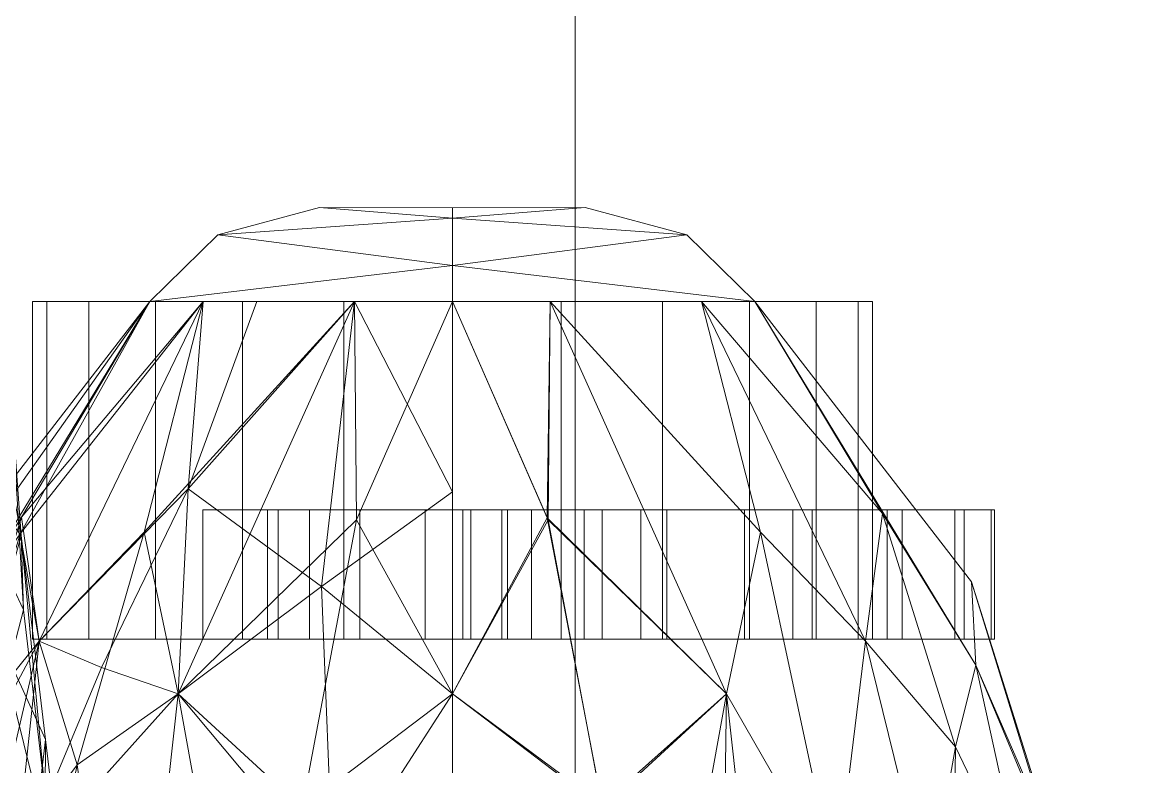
# Model space of a CAD drawing. Header units: millimetres. Extents: x -1743 to -800, y -1640 to -150.
# Drawn here: x -1617.31 to -1582.67, y -1021.83 to -998.81 of the extents above; entities that cross this region are included whole.
import ezdxf

# ---------------------------------------------------------------- set-up
doc = ezdxf.new("R2010")
doc.units = ezdxf.units.MM
for name, color, linetype, lineweight in [('A-FLOR', 192, 'Continuous', 9), ('A-GENM', 13, 'Continuous', 9), ('P-SANR-FIXT', 6, 'Continuous', 9)]:
    doc.layers.add(name, color=color, linetype=linetype, lineweight=lineweight)

# ---------------------------------------------------------------- blocks, each defined once
blk = doc.blocks.new('BSS_Ceiling Access Panel - 450 x 450-1266797-_3D_')
at = {"layer": 'A-GENM', "lineweight": 18, "transparency": 33554534}
mesh = blk.add_polyface(dxfattribs=at)
corners = [(-330, -285, -1), (-330, 285, -1), (-330, 285, -10), (-330, -285, -10)]
mesh.append_faces([[corners[k] for k in face] for face in [(2, 3, 0, 1)]])
mesh = blk.add_polyface(dxfattribs=at)
corners = [(-330, -285, -10), (-330, 285, -10), (330, 285, -10), (330, -285, -10), (225, -225, -10), (225, 225, -10), (-225, 225, -10), (-225, -225, -10)]
mesh.append_faces([[corners[k] for k in face] for face in [(1, 6, 7, 0), (0, 7, 4, 3)]], dxfattribs={"vtx0": -1, "vtx2": -1})
mesh.append_faces([[corners[k] for k in face] for face in [(5, 6, 1, 2), (4, 5, 2, 3)]], dxfattribs={"vtx1": -1, "vtx3": -1})
mesh = blk.add_polyface(dxfattribs=at)
corners = [(330, -285, -1), (330, 285, -1), (-330, 285, -1), (-330, -285, -1), (267.217, 267.217, -1), (267.217, -267.217, -1), (-267.217, -267.217, -1), (-267.217, 267.217, -1)]
mesh.append_faces([[corners[k] for k in face] for face in [(3, 6, 7, 2), (2, 7, 4, 1)]], dxfattribs={"vtx0": -1, "vtx2": -1})
mesh.append_faces([[corners[k] for k in face] for face in [(5, 6, 3, 0), (4, 5, 0, 1)]], dxfattribs={"vtx1": -1, "vtx3": -1})
blk = doc.blocks.new('Sanitary_Shower Mixer Hand _ Shower Hose - Default-1266821-_3D_')
at = {"layer": 'P-SANR-FIXT', "lineweight": 18, "transparency": 33554534}
mesh = blk.add_polyface(dxfattribs=at)
corners = [(39.102, 113.641, 415.482), (35.354, 108.286, 419.722), (39.978, 110.048, 409.741), (48.621, 110.925, 387.113), (54.298, 112.762, 375.29), (52.218, 115.257, 381.733), (59.089, 112.092, 362.719), (52.397, 109.917, 374.339), (47.357, 114.685, 393.667), (42.975, 114.145, 404.961), (44.595, 111.624, 399.082), (42.667, 108.776, 398.198), (47.085, 108.584, 383.65), (59.163, 109.382, 347.609), (61.553, 110.262, 351.444), (55.314, 109.111, 361.432), (41.208, 111.547, 372.275), (35.872, 111.554, 384.275), (37.491, 115.431, 378.09), (45.989, 113.293, 359.795), (48.077, 110.325, 360.587), (40.138, 108.888, 380.804), (58.204, 113.287, 335.343), (56.425, 110.645, 344.178), (51.9, 113.306, 347.581), (47.327, 108.365, 370.734), (49.008, 108.351, 374.863), (61.705, 111.405, 332.68), (64.087, 110.159, 334.163), (44.499, 109.551, 369.869), (65.04, 113.136, 350.589), (36.408, 106.951, 408.26), (53.017, 109.034, 357.434), (37.808, 106.999, 397.395), (33.111, 108.665, 396.442), (42.838, 107.611, 384.599), (57.454, 115.841, 369.52), (66.057, 112.043, 323.507), (65.155, 110.018, 339.498)]
mesh.append_faces([[corners[k] for k in face] for face in [(0, 1, 2), (3, 4, 5), (6, 4, 7), (11, 12, 3), (13, 14, 15), (15, 6, 7), (16, 17, 18), (19, 20, 16), (16, 21, 17), (22, 23, 24), (25, 15, 26), (27, 28, 23), (29, 25, 21), (7, 3, 12), (11, 3, 10), (30, 6, 14), (9, 2, 10), (31, 11, 2), (15, 32, 13), (25, 29, 20), (23, 32, 20), (33, 12, 11), (21, 33, 34), (25, 35, 21), (26, 12, 35), (15, 25, 32), (24, 23, 20), (28, 13, 23), (31, 33, 11), (21, 35, 33), (20, 19, 24), (36, 4, 6), (7, 4, 3), (8, 10, 3), (11, 10, 2), (15, 14, 6), (7, 12, 26), (33, 35, 12), (7, 26, 15), (25, 26, 35), (13, 32, 23), (20, 32, 25), (29, 16, 20), (16, 29, 21), (27, 22, 37), (22, 27, 23), (13, 38, 14)]], dxfattribs={"vtx0": -1, "vtx1": -1, "vtx2": -1})
mesh.append_faces([[corners[k] for k in face] for face in [(2, 9, 0)]], dxfattribs={"vtx0": -1, "vtx2": -1})
mesh.append_faces([[corners[k] for k in face] for face in [(8, 9, 10)]], dxfattribs={"vtx1": -1, "vtx2": -1})
blk = doc.blocks.new('BSS_2 Way Bib Tap 2 - Z86100-1266834-_3D_')
at = {"layer": 'P-SANR-FIXT', "lineweight": 18, "transparency": 33554534}
mesh = blk.add_polyface(dxfattribs=at)
corners = [(62.558, -54.885, 22.036), (62.558, -45.522, 16.63), (62.558, -45.522, 5.818), (62.558, -54.885, 0.412), (50.416, -54.885, -6.229), (36.768, -54.885, -8.528), (36.768, -40.919, -2.742), (36.768, -35.134, 11.224), (36.768, -40.919, 25.19), (36.768, -54.885, 30.975), (50.416, -54.885, 28.677), (62.558, -48.831, 18.541), (62.558, -48.831, 3.907), (36.768, -48.865, 28.482), (36.768, -48.865, -6.034), (62.558, -51.858, 20.288), (50.416, -46.399, 26.475), (62.558, -51.858, 2.159), (50.416, -46.399, -4.027), (52.05, -42.094, 22.189), (62.558, -45.522, 11.224), (36.768, -38.026, 18.207), (51.307, -38.684, 16.797), (52.05, -42.094, 0.259), (36.768, -38.026, 4.241), (51.307, -38.684, 5.65), (36.768, -44.892, 26.836), (46.888, -50.237, 29.135), (55.805, -51.914, 26.079), (56.671, -54.885, -2.808), (53.745, -50.832, -4.395), (44.69, -51.194, -7.405), (62.558, -50.345, 3.033), (56.765, -46.711, -0.922), (51.236, -44.03, -2.065), (36.768, -44.892, -4.388), (44.76, -41.327, -2.056), (45.591, -38.644, 1.741), (55.424, -45.348, 23.242), (48.225, -43.268, 25.163), (44.173, -40.264, 23.495), (48.513, -39.251, 20.268), (55.88, -41.554, 18.337), (62.558, -45.522, 13.927), (36.768, -39.473, 21.699), (44.214, -37.104, 18.146), (45.848, -36.263, 13.41), (45.211, -36.171, 8.676), (53.909, -38.827, 10.845), (62.558, -47.177, 17.585), (62.558, -47.177, 4.862), (55.366, -41.505, 3.657), (62.558, -45.522, 8.521), (36.768, -39.473, 0.749), (44.031, -36.883, 4.8), (36.768, -36.58, 14.715), (36.768, -36.58, 7.732), (52.573, -38.443, 13.77)]
mesh.append_faces([[corners[k] for k in face] for face in [(9, 27, 13), (0, 28, 10), (5, 31, 4), (1, 42, 49), (26, 39, 8), (20, 57, 43), (53, 36, 6), (12, 33, 50), (52, 48, 20), (2, 51, 52), (56, 54, 24)]], dxfattribs={"vtx0": -1, "vtx1": -1})
mesh.append_faces([[corners[k] for k in face] for face in [(45, 22, 46), (23, 33, 34), (23, 36, 37), (50, 33, 23), (27, 28, 16), (40, 8, 39), (39, 38, 19), (33, 17, 30), (27, 16, 13), (31, 18, 30), (46, 55, 45), (34, 36, 23), (39, 26, 16), (41, 42, 22), (42, 43, 22), (54, 56, 47), (36, 18, 35), (51, 37, 25), (47, 48, 25), (25, 52, 51), (16, 38, 39), (28, 27, 10), (16, 28, 15), (31, 30, 4), (29, 30, 17), (18, 31, 14), (30, 18, 33), (34, 33, 18), (51, 50, 23), (36, 34, 18), (36, 53, 37), (46, 22, 57), (54, 37, 24), (15, 38, 16), (40, 39, 19), (41, 40, 19), (41, 44, 40), (49, 42, 19), (45, 41, 22), (19, 42, 41), (48, 57, 20), (41, 45, 44), (47, 7, 46), (48, 47, 46), (54, 25, 37), (57, 48, 46), (38, 49, 19), (37, 51, 23), (48, 52, 25), (47, 25, 54), (43, 57, 22)]], dxfattribs={"vtx0": -1, "vtx1": -1, "vtx2": -1})
mesh.append_faces([[corners[k] for k in face] for face in [(51, 2, 50), (18, 14, 35), (36, 35, 6), (42, 1, 43), (46, 7, 55)]], dxfattribs={"vtx0": -1, "vtx2": -1})
mesh.append_faces([[corners[k] for k in face] for face in [(38, 15, 11, 49), (45, 55, 21, 44), (33, 12, 32, 17)]], dxfattribs={"vtx0": -1, "vtx3": -1})
mesh.append_faces([[corners[k] for k in face] for face in [(5, 14, 31), (0, 15, 28), (29, 4, 30), (9, 10, 27), (26, 13, 16), (44, 8, 40), (53, 24, 37), (56, 7, 47)]], dxfattribs={"vtx1": -1, "vtx2": -1})
mesh.append_faces([[corners[k] for k in face] for face in [(17, 3, 29)]], dxfattribs={"vtx2": -1})
mesh = blk.add_polyface(dxfattribs=at)
corners = [(52.114, -54.888, 24.224), (52.114, -51.523, 23.781), (52.114, -48.388, 22.482), (52.114, -45.695, 20.416), (52.114, -43.629, 17.724), (52.114, -42.33, 14.588), (52.114, -41.888, 11.224), (52.114, -42.33, 7.859), (52.114, -43.629, 4.724), (52.114, -45.695, 2.031), (52.114, -48.388, -0.034), (52.114, -51.523, -1.333), (52.114, -54.888, -1.776), (52.114, -58.252, -1.333), (52.114, -61.388, -0.034), (52.114, -64.08, 2.031), (52.114, -66.146, 4.724), (52.114, -67.445, 7.859), (52.114, -67.888, 11.224), (52.114, -67.445, 14.588), (52.114, -66.146, 17.724), (52.114, -64.08, 20.416), (52.114, -61.388, 22.482), (52.114, -58.252, 23.781)]
mesh.append_faces([[corners[k] for k in face] for face in [(3, 1, 2), (23, 21, 22)]], dxfattribs={"vtx0": -1})
mesh.append_faces([[corners[k] for k in face] for face in [(13, 18, 10, 12)]], dxfattribs={"vtx0": -1, "vtx1": -1, "vtx2": -1})
mesh.append_faces([[corners[k] for k in face] for face in [(1, 5, 20, 21)]], dxfattribs={"vtx0": -1, "vtx1": -1, "vtx3": -1})
mesh.append_faces([[corners[k] for k in face] for face in [(18, 5, 6)]], dxfattribs={"vtx0": -1, "vtx2": -1})
mesh.append_faces([[corners[k] for k in face] for face in [(0, 1, 21, 23)]], dxfattribs={"vtx1": -1, "vtx2": -1})
mesh.append_faces([[corners[k] for k in face] for face in [(9, 10, 18, 6)]], dxfattribs={"vtx1": -1, "vtx2": -1, "vtx3": -1})
mesh.append_faces([[corners[k] for k in face] for face in [(10, 11, 12)]], dxfattribs={"vtx2": -1})
mesh.append_faces([[corners[k] for k in face] for face in [(3, 4, 5, 1), (13, 14, 15, 18), (18, 19, 20, 5)]], dxfattribs={"vtx2": -1, "vtx3": -1})
mesh.append_faces([[corners[k] for k in face] for face in [(6, 7, 8, 9), (15, 16, 17, 18)]], dxfattribs={"vtx3": -1})
mesh = blk.add_polyface(dxfattribs=at)
corners = [(62.558, -54.888, 24.224), (62.558, -51.523, 23.781), (62.558, -48.388, 22.482), (62.558, -45.695, 20.416), (62.558, -43.629, 17.724), (62.558, -42.33, 14.588), (62.558, -41.888, 11.224), (62.558, -42.33, 7.859), (62.558, -43.629, 4.724), (62.558, -45.695, 2.031), (62.558, -48.388, -0.034), (62.558, -51.523, -1.333), (62.558, -54.888, -1.776), (52.114, -54.888, -1.776), (52.114, -51.523, -1.333), (52.114, -48.388, -0.034), (52.114, -45.695, 2.031), (52.114, -43.629, 4.724), (52.114, -42.33, 7.859), (52.114, -41.888, 11.224), (52.114, -42.33, 14.588), (52.114, -43.629, 17.724), (52.114, -45.695, 20.416), (52.114, -48.388, 22.482), (52.114, -51.523, 23.781), (52.114, -54.888, 24.224)]
mesh.append_faces([[corners[k] for k in face] for face in [(13, 14, 11, 12), (0, 1, 24, 25)]], dxfattribs={"vtx1": -1})
mesh.append_faces([[corners[k] for k in face] for face in [(14, 15, 10, 11), (16, 17, 8, 9), (15, 16, 9, 10), (17, 18, 7, 8), (6, 7, 18, 19), (19, 20, 5, 6), (20, 21, 4, 5), (22, 23, 2, 3), (21, 22, 3, 4), (23, 24, 1, 2)]], dxfattribs={"vtx1": -1, "vtx3": -1})
mesh = blk.add_polyface(dxfattribs=at)
corners = [(62.558, -54.888, 24.224), (62.558, -58.252, 23.781), (62.558, -61.388, 22.482), (62.558, -64.08, 20.416), (62.558, -66.146, 17.724), (62.558, -67.445, 14.588), (62.558, -67.888, 11.224), (62.558, -67.445, 7.859), (62.558, -66.146, 4.724), (62.558, -64.08, 2.031), (62.558, -61.388, -0.034), (62.558, -58.252, -1.333), (62.558, -54.888, -1.776), (62.558, -51.523, -1.333), (62.558, -48.388, -0.034), (62.558, -45.695, 2.031), (62.558, -43.629, 4.724), (62.558, -42.33, 7.859), (62.558, -41.888, 11.224), (62.558, -42.33, 14.588), (62.558, -43.629, 17.724), (62.558, -45.695, 20.416), (62.558, -48.388, 22.482), (62.558, -51.523, 23.781)]
mesh.append_faces([[corners[k] for k in face] for face in [(23, 21, 22)]], dxfattribs={"vtx0": -1})
mesh.append_faces([[corners[k] for k in face] for face in [(11, 6, 9, 10), (1, 4, 23, 0)]], dxfattribs={"vtx0": -1, "vtx1": -1})
mesh.append_faces([[corners[k] for k in face] for face in [(18, 6, 11, 15)]], dxfattribs={"vtx0": -1, "vtx1": -1, "vtx2": -1, "vtx3": -1})
mesh.append_faces([[corners[k] for k in face] for face in [(4, 18, 19, 23)]], dxfattribs={"vtx0": -1, "vtx2": -1, "vtx3": -1})
mesh.append_faces([[corners[k] for k in face] for face in [(11, 12, 14, 15)]], dxfattribs={"vtx1": -1, "vtx3": -1})
mesh.append_faces([[corners[k] for k in face] for face in [(7, 8, 9, 6), (16, 17, 18, 15), (12, 13, 14)]], dxfattribs={"vtx2": -1})
mesh.append_faces([[corners[k] for k in face] for face in [(4, 5, 6, 18), (19, 20, 21, 23)]], dxfattribs={"vtx2": -1, "vtx3": -1})
mesh.append_faces([[corners[k] for k in face] for face in [(1, 2, 3, 4)]], dxfattribs={"vtx3": -1})
mesh = blk.add_polyface(dxfattribs=at)
corners = [(65.455, -54.885, 11.224), (65.137, -54.885, 5.515), (62.558, -54.885, 0.412), (62.558, -45.522, 5.818), (62.558, -45.522, 16.63), (62.558, -54.885, 22.036), (65.137, -54.885, 16.933), (65.455, -54.885, 11.224), (65.455, -54.885, 11.224), (65.455, -54.885, 11.224), (65.455, -54.885, 11.224), (65.455, -54.885, 11.224), (65.455, -54.885, 11.224), (65.455, -54.885, 11.224), (65.455, -54.885, 11.224), (65.455, -54.885, 11.224), (65.318, -54.885, 13.691), (65.318, -54.885, 8.757), (63.673, -54.885, 19.83), (63.673, -54.885, 2.617), (65.467, -50.777, 11.224), (64.623, -47.625, 11.224)]
mesh.append_faces([[corners[k] for k in face] for face in [(20, 6, 16, 10), (3, 19, 2)]], dxfattribs={"vtx0": -1})
mesh.append_faces([[corners[k] for k in face] for face in [(19, 21, 1)]], dxfattribs={"vtx0": -1, "vtx1": -1})
mesh.append_faces([[corners[k] for k in face] for face in [(3, 21, 19), (4, 18, 21), (21, 20, 1), (20, 21, 6)]], dxfattribs={"vtx0": -1, "vtx1": -1, "vtx2": -1})
mesh.append_faces([[corners[k] for k in face] for face in [(21, 18, 6)]], dxfattribs={"vtx0": -1, "vtx2": -1})
mesh.append_faces([[corners[k] for k in face] for face in [(17, 1, 20, 13)]], dxfattribs={"vtx1": -1})
mesh.append_faces([[corners[k] for k in face] for face in [(3, 4, 21)]], dxfattribs={"vtx1": -1, "vtx2": -1})
mesh.append_faces([[corners[k] for k in face] for face in [(4, 5, 18)]], dxfattribs={"vtx2": -1})
mesh = blk.add_polyface(dxfattribs=at)
corners = [(52.114, -49.16, 30.187), (52.114, -49.16, 14.994), (52.114, -59.521, 16.581), (52.114, -56.587, 22.767), (52.114, -55.207, 29.473), (52.114, -55.46, 36.314), (52.114, -57.333, 42.9), (52.114, -60.718, 48.851), (52.114, -65.421, 53.827), (52.114, -68.349, 56.938), (52.114, -70.439, 60.666), (52.114, -71.565, 64.787), (52.114, -71.662, 69.059), (52.114, -70.724, 73.227), (52.114, -68.806, 77.046), (52.114, -66.021, 80.287), (52.114, -63.933, 81.799), (52.114, -61.528, 82.728), (52.114, -58.965, 83.01), (52.114, -56.415, 82.628), (52.114, -54.048, 81.607), (52.114, -52.02, 80.014), (52.114, -50.468, 77.956), (52.114, -49.493, 75.569), (52.114, -49.16, 73.012), (52.114, -47.158, 51.599)]
mesh.append_faces([[corners[k] for k in face] for face in [(19, 17, 18), (3, 1, 2)]], dxfattribs={"vtx0": -1})
mesh.append_faces([[corners[k] for k in face] for face in [(20, 15, 16), (5, 25, 0, 4), (25, 5, 6), (24, 8, 9), (25, 7, 8, 24)]], dxfattribs={"vtx0": -1, "vtx2": -1})
mesh.append_faces([[corners[k] for k in face] for face in [(15, 20, 21, 22), (15, 22, 23, 24)]], dxfattribs={"vtx0": -1, "vtx3": -1})
mesh.append_faces([[corners[k] for k in face] for face in [(14, 15, 24, 13), (12, 13, 24, 11), (10, 11, 24, 9), (6, 7, 25)]], dxfattribs={"vtx1": -1, "vtx2": -1})
mesh.append_faces([[corners[k] for k in face] for face in [(19, 20, 16, 17), (3, 4, 0, 1)]], dxfattribs={"vtx1": -1, "vtx3": -1})
mesh = blk.add_polyface(dxfattribs=at)
corners = [(52.114, -49.16, 30.187), (52.114, -47.158, 51.599), (52.114, -49.16, 73.012), (56.114, -49.16, 73.012), (56.114, -47.158, 51.599), (56.114, -49.16, 30.187)]
mesh.append_faces([[corners[k] for k in face] for face in [(1, 2, 3, 4), (4, 5, 0, 1)]], dxfattribs={"vtx3": -1})
mesh = blk.add_polyface(dxfattribs=at)
corners = [(56.114, -49.16, 30.187), (56.114, -47.158, 51.599), (56.114, -49.16, 73.012), (56.114, -49.493, 75.569), (56.114, -50.468, 77.956), (56.114, -52.02, 80.014), (56.114, -54.048, 81.607), (56.114, -56.415, 82.628), (56.114, -58.965, 83.01), (56.114, -61.528, 82.728), (56.114, -63.933, 81.799), (56.114, -66.021, 80.287), (56.114, -68.806, 77.046), (56.114, -70.724, 73.227), (56.114, -71.662, 69.059), (56.114, -71.565, 64.787), (56.114, -70.439, 60.666), (56.114, -68.349, 56.938), (56.114, -65.421, 53.827), (56.114, -60.718, 48.851), (56.114, -57.333, 42.9), (56.114, -55.46, 36.314), (56.114, -55.207, 29.473), (56.114, -56.587, 22.767), (56.114, -59.521, 16.581), (56.114, -49.16, 14.994)]
mesh.append_faces([[corners[k] for k in face] for face in [(25, 23, 24)]], dxfattribs={"vtx0": -1})
mesh.append_faces([[corners[k] for k in face] for face in [(11, 6, 10)]], dxfattribs={"vtx0": -1, "vtx1": -1})
mesh.append_faces([[corners[k] for k in face] for face in [(0, 22, 23, 25), (21, 0, 1, 20), (0, 21, 22), (10, 6, 7, 9)]], dxfattribs={"vtx0": -1, "vtx2": -1})
mesh.append_faces([[corners[k] for k in face] for face in [(11, 2, 3, 4), (2, 12, 13, 14)]], dxfattribs={"vtx0": -1, "vtx3": -1})
mesh.append_faces([[corners[k] for k in face] for face in [(8, 9, 7)]], dxfattribs={"vtx1": -1})
mesh.append_faces([[corners[k] for k in face] for face in [(19, 20, 1), (17, 18, 2, 16), (15, 16, 2, 14), (5, 6, 11, 4), (11, 12, 2)]], dxfattribs={"vtx1": -1, "vtx2": -1})
mesh.append_faces([[corners[k] for k in face] for face in [(18, 19, 1, 2)]], dxfattribs={"vtx1": -1, "vtx3": -1})
mesh = blk.add_polyface(dxfattribs=at)
corners = [(52.114, -49.16, 73.012), (52.114, -49.493, 75.569), (52.114, -50.468, 77.956), (52.114, -52.02, 80.014), (52.114, -54.048, 81.607), (52.114, -56.415, 82.628), (52.114, -58.965, 83.01), (52.114, -61.528, 82.728), (52.114, -63.933, 81.799), (52.114, -66.021, 80.287), (56.114, -66.021, 80.287), (56.114, -63.933, 81.799), (56.114, -61.528, 82.728), (56.114, -58.965, 83.01), (56.114, -56.415, 82.628), (56.114, -54.048, 81.607), (56.114, -52.02, 80.014), (56.114, -50.468, 77.956), (56.114, -49.493, 75.569), (56.114, -49.16, 73.012)]
mesh.append_faces([[corners[k] for k in face] for face in [(10, 11, 8, 9)]], dxfattribs={"vtx1": -1})
mesh.append_faces([[corners[k] for k in face] for face in [(12, 13, 6, 7), (11, 12, 7, 8), (13, 14, 5, 6), (4, 5, 14, 15), (15, 16, 3, 4), (17, 18, 1, 2), (16, 17, 2, 3)]], dxfattribs={"vtx1": -1, "vtx3": -1})
mesh.append_faces([[corners[k] for k in face] for face in [(18, 19, 0, 1)]], dxfattribs={"vtx3": -1})
mesh = blk.add_polyface(dxfattribs=at)
corners = [(52.114, -59.521, 16.581), (52.114, -49.16, 14.994), (56.114, -49.16, 14.994), (56.114, -59.521, 16.581)]
mesh.append_faces([[corners[k] for k in face] for face in [(0, 1, 2, 3)]])
mesh = blk.add_polyface(dxfattribs=at)
corners = [(52.114, -49.16, 14.994), (52.114, -49.16, 30.187), (56.114, -49.16, 30.187), (56.114, -49.16, 14.994)]
mesh.append_faces([[corners[k] for k in face] for face in [(0, 1, 2, 3)]])
mesh = blk.add_polyface(dxfattribs=at)
corners = [(62.558, -54.885, 0.412), (62.558, -64.249, 5.818), (62.558, -64.249, 16.63), (62.558, -54.885, 22.036), (50.416, -54.885, 28.677), (36.768, -54.885, 30.975), (36.768, -68.851, 25.19), (36.768, -74.637, 11.224), (36.768, -68.851, -2.742), (36.768, -54.885, -8.528), (50.416, -54.885, -6.229), (62.558, -60.939, 18.541), (62.558, -60.939, 3.907), (36.768, -60.905, 28.482), (36.768, -60.905, -6.034), (62.558, -57.912, 20.288), (50.416, -63.372, 26.475), (62.558, -57.912, 2.159), (50.416, -63.372, -4.027), (52.05, -67.677, 22.189), (36.768, -71.744, 18.207), (62.558, -64.249, 11.224), (51.307, -71.086, 16.797), (52.05, -67.677, 0.259), (36.768, -71.744, 4.241), (51.307, -71.086, 5.65), (43.386, -54.885, 29.861), (46.986, -59.527, 29.111), (55.866, -57.824, 26.053), (36.768, -64.878, 26.836), (44.533, -66.752, 26.09), (44.099, -69.634, 23.362), (48.775, -70.456, 20.224), (56.002, -68.202, 18.23), (62.558, -64.249, 13.927), (36.768, -70.298, 21.699), (44.24, -72.634, 18.216), (45.682, -73.533, 13.504), (45.336, -73.583, 8.748), (53.887, -70.957, 11.019), (43.172, -63.265, 28.561), (36.768, -64.878, -4.388), (44.533, -66.752, -3.642), (44.099, -69.634, -0.915), (48.775, -70.456, 2.224), (56.002, -68.202, 4.218), (62.558, -64.249, 8.521), (36.768, -70.298, 0.749), (44.24, -72.634, 4.232), (46.888, -59.533, -6.687), (55.805, -57.856, -3.631), (62.558, -62.594, 17.585), (55.424, -64.422, 23.242), (55.424, -64.422, -0.794), (62.558, -62.594, 4.862), (36.768, -73.19, 14.715), (36.768, -73.19, 7.732)]
mesh.append_faces([[corners[k] for k in face] for face in [(3, 28, 15), (41, 42, 8), (9, 49, 14), (0, 50, 10), (1, 45, 54)]], dxfattribs={"vtx0": -1, "vtx1": -1})
mesh.append_faces([[corners[k] for k in face] for face in [(16, 30, 52), (42, 41, 18), (27, 28, 4), (16, 40, 30), (32, 19, 31), (49, 18, 14), (13, 40, 27), (49, 50, 18), (43, 8, 42), (42, 53, 23), (16, 52, 15), (33, 19, 32), (30, 31, 19), (44, 45, 25), (37, 22, 36), (22, 34, 33), (38, 48, 25), (53, 42, 18), (38, 56, 48), (45, 46, 25), (22, 37, 39), (13, 27, 26), (28, 16, 15), (16, 28, 27), (31, 30, 6), (52, 30, 19), (32, 36, 22), (31, 35, 32), (33, 32, 22), (33, 51, 19), (22, 39, 34), (35, 36, 32), (36, 55, 37), (7, 38, 37), (37, 38, 39), (44, 48, 47), (25, 39, 38), (30, 40, 29), (27, 40, 16), (43, 42, 23), (44, 43, 23), (44, 47, 43), (54, 45, 23), (48, 44, 25), (23, 45, 44), (39, 25, 46), (50, 49, 10), (18, 50, 17), (51, 52, 19), (17, 53, 18), (53, 54, 23)]], dxfattribs={"vtx0": -1, "vtx1": -1, "vtx2": -1})
mesh.append_faces([[corners[k] for k in face] for face in [(33, 2, 51), (38, 7, 56), (40, 13, 29), (31, 6, 35), (45, 1, 46)]], dxfattribs={"vtx0": -1, "vtx2": -1})
mesh.append_faces([[corners[k] for k in face] for face in [(53, 17, 12, 54), (36, 35, 20, 55), (48, 56, 24, 47), (52, 51, 11, 15)]], dxfattribs={"vtx0": -1, "vtx3": -1})
mesh.append_faces([[corners[k] for k in face] for face in [(5, 13, 26)]], dxfattribs={"vtx1": -1})
mesh.append_faces([[corners[k] for k in face] for face in [(9, 10, 49), (29, 6, 30), (3, 4, 28), (0, 17, 50), (4, 26, 27), (34, 2, 33), (21, 34, 39, 46), (41, 14, 18), (47, 8, 43), (55, 7, 37)]], dxfattribs={"vtx1": -1, "vtx2": -1})
mesh = blk.add_polyface(dxfattribs=at)
corners = [(62.558, -54.888, -1.776), (62.558, -58.252, -1.333), (62.558, -61.388, -0.034), (62.558, -64.08, 2.031), (62.558, -66.146, 4.724), (62.558, -67.445, 7.859), (62.558, -67.888, 11.224), (62.558, -67.445, 14.588), (62.558, -66.146, 17.724), (62.558, -64.08, 20.416), (62.558, -61.388, 22.482), (62.558, -58.252, 23.781), (62.558, -54.888, 24.224), (52.114, -54.888, 24.224), (52.114, -58.252, 23.781), (52.114, -61.388, 22.482), (52.114, -64.08, 20.416), (52.114, -66.146, 17.724), (52.114, -67.445, 14.588), (52.114, -67.888, 11.224), (52.114, -67.445, 7.859), (52.114, -66.146, 4.724), (52.114, -64.08, 2.031), (52.114, -61.388, -0.034), (52.114, -58.252, -1.333), (52.114, -54.888, -1.776)]
mesh.append_faces([[corners[k] for k in face] for face in [(13, 14, 11, 12), (0, 1, 24, 25)]], dxfattribs={"vtx1": -1})
mesh.append_faces([[corners[k] for k in face] for face in [(14, 15, 10, 11), (16, 17, 8, 9), (15, 16, 9, 10), (17, 18, 7, 8), (6, 7, 18, 19), (19, 20, 5, 6), (20, 21, 4, 5), (22, 23, 2, 3), (21, 22, 3, 4), (23, 24, 1, 2)]], dxfattribs={"vtx1": -1, "vtx3": -1})
mesh = blk.add_polyface(dxfattribs=at)
corners = [(65.455, -54.885, 11.224), (65.137, -54.885, 16.933), (62.558, -54.885, 22.036), (62.558, -64.249, 16.63), (62.558, -64.249, 5.818), (62.558, -54.885, 0.412), (65.137, -54.885, 5.515), (65.455, -54.885, 11.224), (65.455, -54.885, 11.224), (65.455, -54.885, 11.224), (65.455, -54.885, 11.224), (65.455, -54.885, 11.224), (65.455, -54.885, 11.224), (65.455, -54.885, 11.224), (65.455, -54.885, 11.224), (65.455, -54.885, 11.224), (65.318, -54.885, 8.757), (65.318, -54.885, 13.691), (63.673, -54.885, 2.617), (63.673, -54.885, 19.83), (65.467, -58.994, 11.224), (64.623, -62.145, 11.224)]
mesh.append_faces([[corners[k] for k in face] for face in [(3, 19, 2)]], dxfattribs={"vtx0": -1})
mesh.append_faces([[corners[k] for k in face] for face in [(19, 21, 1)]], dxfattribs={"vtx0": -1, "vtx1": -1})
mesh.append_faces([[corners[k] for k in face] for face in [(4, 18, 21), (3, 21, 19), (20, 21, 6), (21, 20, 1)]], dxfattribs={"vtx0": -1, "vtx1": -1, "vtx2": -1})
mesh.append_faces([[corners[k] for k in face] for face in [(21, 18, 6)]], dxfattribs={"vtx0": -1, "vtx2": -1})
mesh.append_faces([[corners[k] for k in face] for face in [(17, 1, 20, 13)]], dxfattribs={"vtx1": -1})
mesh.append_faces([[corners[k] for k in face] for face in [(3, 4, 21)]], dxfattribs={"vtx1": -1, "vtx2": -1})
mesh.append_faces([[corners[k] for k in face] for face in [(16, 10, 20, 6), (4, 5, 18)]], dxfattribs={"vtx2": -1})
mesh = blk.add_polyface(dxfattribs=at)
corners = [(52.114, -65.421, 53.827), (52.114, -60.718, 48.851), (52.114, -57.333, 42.9), (52.114, -55.46, 36.314), (52.114, -55.207, 29.473), (52.114, -56.587, 22.767), (52.114, -59.521, 16.581), (56.114, -59.521, 16.581), (56.114, -56.587, 22.767), (56.114, -55.207, 29.473), (56.114, -55.46, 36.314), (56.114, -57.333, 42.9), (56.114, -60.718, 48.851), (56.114, -65.421, 53.827)]
mesh.append_faces([[corners[k] for k in face] for face in [(0, 1, 12, 13)]], dxfattribs={"vtx1": -1})
mesh.append_faces([[corners[k] for k in face] for face in [(4, 5, 8, 9), (9, 10, 3, 4), (1, 2, 11, 12), (10, 11, 2, 3)]], dxfattribs={"vtx1": -1, "vtx3": -1})
mesh.append_faces([[corners[k] for k in face] for face in [(5, 6, 7, 8)]], dxfattribs={"vtx3": -1})
mesh = blk.add_polyface(dxfattribs=at)
corners = [(52.114, -66.021, 80.287), (52.114, -68.806, 77.046), (52.114, -70.724, 73.227), (52.114, -71.662, 69.059), (52.114, -71.565, 64.787), (52.114, -70.439, 60.666), (52.114, -68.349, 56.938), (52.114, -65.421, 53.827), (56.114, -65.421, 53.827), (56.114, -68.349, 56.938), (56.114, -70.439, 60.666), (56.114, -71.565, 64.787), (56.114, -71.662, 69.059), (56.114, -70.724, 73.227), (56.114, -68.806, 77.046), (56.114, -66.021, 80.287)]
mesh.append_faces([[corners[k] for k in face] for face in [(8, 9, 6, 7)]], dxfattribs={"vtx1": -1})
mesh.append_faces([[corners[k] for k in face] for face in [(9, 10, 5, 6), (10, 11, 4, 5), (3, 4, 11, 12), (12, 13, 2, 3), (13, 14, 1, 2)]], dxfattribs={"vtx1": -1, "vtx3": -1})
mesh.append_faces([[corners[k] for k in face] for face in [(14, 15, 0, 1)]], dxfattribs={"vtx3": -1})

msp = doc.modelspace()

# ---------------------------------------------------------------- block references
at = {"layer": 'A-GENM', "lineweight": 18, "transparency": 33554534, "rotation": 359.9953383923719}
msp.add_blockref('BSS_Ceiling Access Panel - 450 x 450-1266797-_3D_', (-1270.218, -1239.782, 2375), dxfattribs=at)
at = {"layer": 'P-SANR-FIXT', "lineweight": 18, "transparency": 33554534, "rotation": 90.00000000000018}
for name, p in [('Sanitary_Shower Mixer Hand _ Shower Hose - Default-1266821-_3D_', (-1508.242, -1070, 750.521)), ('BSS_2 Way Bib Tap 2 - Z86100-1266834-_3D_', (-1658.888, -1070, 865))]:
    msp.add_blockref(name, p, dxfattribs=at)

# ---------------------------------------------------------------- meshes
at = {"layer": 'A-FLOR', "lineweight": 18, "transparency": 33554534}
mesh = msp.add_polyface(dxfattribs=at)
corners = [(-800.279, -300, 2365), (-800.279, -1640, 2365), (-1740, -1640, 2365), (-1740, -300, 2365), (-1307.639, -900, 2365), (-1306.362, -909.706, 2365), (-1302.615, -918.75, 2365), (-1296.656, -926.517, 2365), (-1288.889, -932.476, 2365), (-1279.845, -936.222, 2365), (-1270.139, -937.5, 2365), (-1260.434, -936.222, 2365), (-1251.389, -932.476, 2365), (-1243.623, -926.517, 2365), (-1237.663, -918.75, 2365), (-1233.917, -909.706, 2365), (-1232.639, -900, 2365), (-1233.917, -890.294, 2365), (-1237.663, -881.25, 2365), (-1243.623, -873.483, 2365), (-1251.389, -867.524, 2365), (-1260.434, -863.778, 2365), (-1270.139, -862.5, 2365), (-1279.845, -863.778, 2365), (-1288.889, -867.524, 2365), (-1296.656, -873.483, 2365), (-1302.615, -881.25, 2365), (-1306.362, -890.294, 2365), (-1455.172, -605, 2365), (-1625.172, -605, 2365), (-1625.172, -775, 2365), (-1455.172, -775, 2365), (-1045.218, -1015, 2365), (-1495.218, -1015, 2365), (-1495.218, -1465, 2365), (-1045.218, -1465, 2365)]
mesh.append_faces([[corners[k] for k in face] for face in [(23, 28, 22), (27, 31, 26), (15, 32, 14), (12, 32, 11), (7, 33, 6), (9, 33, 8), (5, 33, 4)]], dxfattribs={"vtx0": -1, "vtx1": -1})
mesh.append_faces([[corners[k] for k in face] for face in [(28, 21, 22), (32, 17, 18), (3, 29, 30, 2), (31, 27, 4), (35, 1, 2, 34), (1, 35, 32, 0), (32, 12, 13), (33, 9, 10, 32)]], dxfattribs={"vtx0": -1, "vtx2": -1})
mesh.append_faces([[corners[k] for k in face] for face in [(33, 30, 31, 4)]], dxfattribs={"vtx0": -1, "vtx2": -1, "vtx3": -1})
mesh.append_faces([[corners[k] for k in face] for face in [(19, 20, 0), (25, 26, 31), (24, 25, 31), (15, 16, 32), (13, 14, 32), (10, 11, 32), (16, 17, 32), (7, 8, 33), (5, 6, 33)]], dxfattribs={"vtx1": -1, "vtx2": -1})
mesh.append_faces([[corners[k] for k in face] for face in [(20, 21, 28, 0), (18, 19, 0, 32), (33, 34, 2, 30)]], dxfattribs={"vtx1": -1, "vtx2": -1, "vtx3": -1})
mesh.append_faces([[corners[k] for k in face] for face in [(23, 24, 31, 28), (28, 29, 3, 0)]], dxfattribs={"vtx1": -1, "vtx3": -1})
mesh = msp.add_polyface(dxfattribs=at)
corners = [(-800.279, -300, 2425), (-1740, -300, 2425), (-1740, -1640, 2425), (-800.279, -1640, 2425), (-1307.639, -900, 2425), (-1306.362, -890.294, 2425), (-1302.615, -881.25, 2425), (-1296.656, -873.483, 2425), (-1288.889, -867.524, 2425), (-1279.845, -863.778, 2425), (-1270.139, -862.5, 2425), (-1260.434, -863.778, 2425), (-1251.389, -867.524, 2425), (-1243.623, -873.483, 2425), (-1237.663, -881.25, 2425), (-1233.917, -890.294, 2425), (-1232.639, -900, 2425), (-1233.917, -909.706, 2425), (-1237.663, -918.75, 2425), (-1243.623, -926.517, 2425), (-1251.389, -932.476, 2425), (-1260.434, -936.222, 2425), (-1270.139, -937.5, 2425), (-1279.845, -936.222, 2425), (-1288.889, -932.476, 2425), (-1296.656, -926.517, 2425), (-1302.615, -918.75, 2425), (-1306.362, -909.706, 2425), (-1455.172, -605, 2425), (-1455.172, -775, 2425), (-1625.172, -775, 2425), (-1625.172, -605, 2425), (-1045.218, -1015, 2425), (-1045.218, -1465, 2425), (-1495.218, -1465, 2425), (-1495.218, -1015, 2425)]
mesh.append_faces([[corners[k] for k in face] for face in [(21, 32, 20), (14, 0, 13), (12, 28, 11), (6, 29, 5)]], dxfattribs={"vtx0": -1, "vtx1": -1})
mesh.append_faces([[corners[k] for k in face] for face in [(22, 35, 32, 21), (32, 15, 16), (35, 22, 23), (35, 27, 4), (29, 8, 9), (29, 7, 8), (1, 31, 28, 0)]], dxfattribs={"vtx0": -1, "vtx2": -1})
mesh.append_faces([[corners[k] for k in face] for face in [(2, 34, 35, 30)]], dxfattribs={"vtx0": -1, "vtx2": -1, "vtx3": -1})
mesh.append_faces([[corners[k] for k in face] for face in [(16, 17, 32), (19, 20, 32), (18, 19, 32), (17, 18, 32), (23, 24, 35), (26, 27, 35), (25, 26, 35), (24, 25, 35), (10, 11, 28), (6, 7, 29), (4, 5, 29)]], dxfattribs={"vtx1": -1, "vtx2": -1})
mesh.append_faces([[corners[k] for k in face] for face in [(14, 15, 32, 0), (12, 13, 0, 28), (29, 30, 35, 4)]], dxfattribs={"vtx1": -1, "vtx2": -1, "vtx3": -1})
mesh.append_faces([[corners[k] for k in face] for face in [(2, 3, 33, 34), (32, 33, 3, 0), (9, 10, 28, 29), (30, 31, 1, 2)]], dxfattribs={"vtx1": -1, "vtx3": -1})
mesh = msp.add_polyface(dxfattribs=at)
corners = [(-1710, -1500, -205), (-1710, -300, -205), (-1360, -300, -205), (-1360, -1500, -205)]
mesh.append_faces([[corners[k] for k in face] for face in [(3, 0, 1, 2)]])
mesh = msp.add_polyface(dxfattribs=at)
corners = [(-1710, -1500, -115), (-1360, -1500, -115), (-1360, -300, -115), (-1710, -300, -115)]
mesh.append_faces([[corners[k] for k in face] for face in [(1, 2, 3, 0)]])
mesh = msp.add_polyface(dxfattribs=at)
corners = [(-1690, -350, -115), (-850.279, -350, -115), (-850.279, -1590, -115), (-1690, -1590, -115)]
mesh.append_faces([[corners[k] for k in face] for face in [(3, 0, 1, 2)]])
mesh = msp.add_polyface(dxfattribs=at)
corners = [(-1690, -350, -45), (-1690, -1590, -45), (-850.279, -1590, -45), (-850.279, -350, -45)]
mesh.append_faces([[corners[k] for k in face] for face in [(1, 2, 3, 0)]])
mesh = msp.add_polyface(dxfattribs=at)
corners = [(-1670, -370, -45), (-870.279, -370, -45), (-870.279, -920, -45), (-825.279, -920, -45), (-825.279, -1570, -45), (-870.279, -1570, -45), (-1670, -1570, -45)]
mesh.append_faces([[corners[k] for k in face] for face in [(2, 6, 0, 1)]], dxfattribs={"vtx0": -1})
mesh.append_faces([[corners[k] for k in face] for face in [(4, 5, 3)]], dxfattribs={"vtx1": -1})
mesh.append_faces([[corners[k] for k in face] for face in [(5, 6, 2, 3)]], dxfattribs={"vtx1": -1, "vtx3": -1})
mesh = msp.add_polyface(dxfattribs=at)
corners = [(-1670, -370, -25), (-1670, -1570, -25), (-870.279, -1570, -25), (-825.279, -1570, -25), (-825.279, -920, -25), (-870.279, -920, -25), (-870.279, -370, -25)]
mesh.append_faces([[corners[k] for k in face] for face in [(6, 0, 5)]], dxfattribs={"vtx1": -1})
mesh.append_faces([[corners[k] for k in face] for face in [(1, 2, 5, 0)]], dxfattribs={"vtx1": -1, "vtx2": -1})
mesh.append_faces([[corners[k] for k in face] for face in [(2, 3, 4, 5)]], dxfattribs={"vtx3": -1})

doc.saveas('drawing.dxf')
